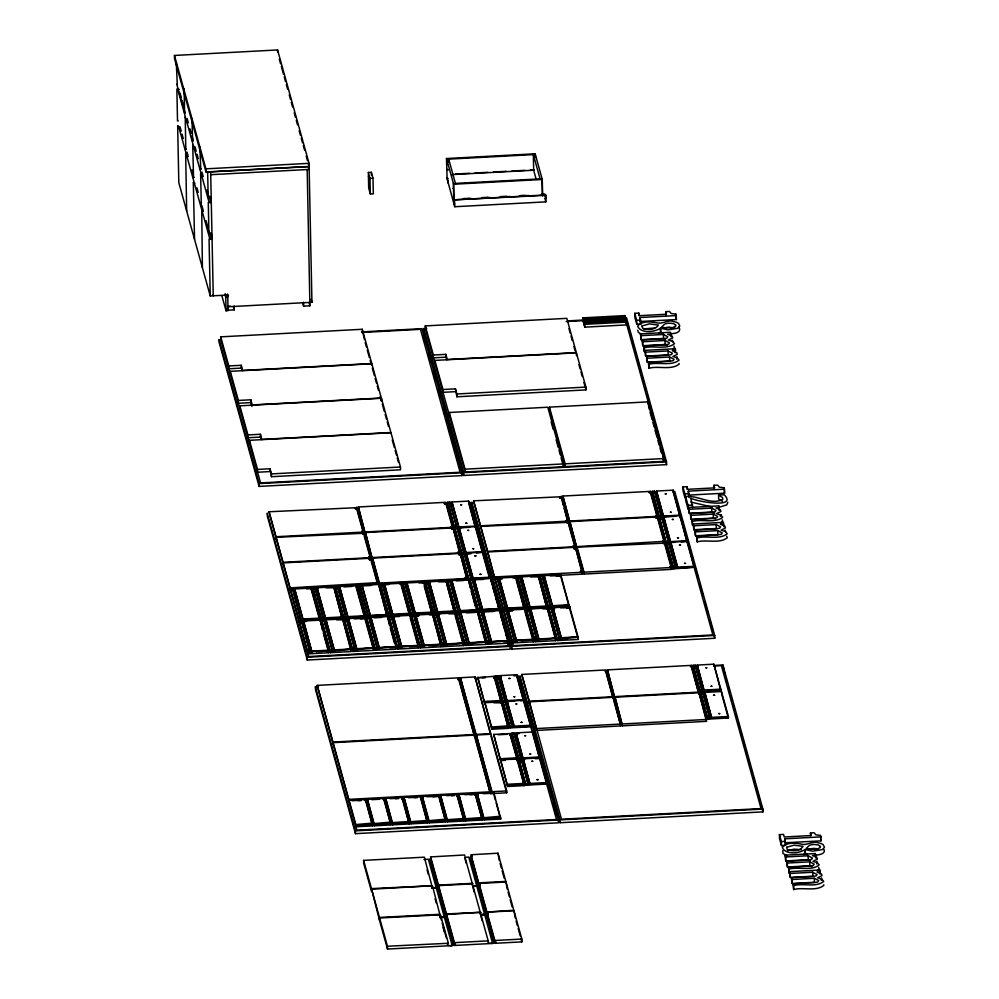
<?xml version="1.0" encoding="UTF-8"?>
<svg xmlns="http://www.w3.org/2000/svg" width="999" height="999" viewBox="0 0 999 999"><rect width="100%" height="100%" fill="white"/><g stroke="black" fill="none" stroke-linecap="round" stroke-linejoin="round"><path stroke-width="1.5" d="M355.182 508.079C363.161 509.89 349.8 507.067 356.905 508.479M355.269 508.528L355.169 507.767M361.775 531.668L363.436 531.456L361.788 531.793M362.275 533.404C367.57 533.891 359.315 533.716 363.936 533.304M363.349 531.306L356.93 508.004L355.194 508.204M368.781 556.843C373.027 557.017 368.194 557.667 368.781 557.092M368.818 557.454L370.542 557.38M371.029 558.878C370.954 561.763 367.395 558.254 370.866 558.216L283.216 562.899L283.254 564.772M377.535 582.442L375.974 582.929M444.555 503.796C443.568 502.472 447.34 504.994 445.979 502.297L358.329 506.98L365.309 533.841L358.329 506.98M452.659 526.66L450.999 526.623L452.659 526.348L446.241 503.234L444.493 503.296M451.598 529.008L453.084 527.872L365.434 532.554L372.402 559.415L365.434 532.554M451.585 528.558C453.509 529.945 454.258 528.284 451.585 528.746M459.765 552.235L458.091 552.185L459.752 551.923L453.259 528.908M465.284 578.159L466.945 577.822L460.439 554.383L458.778 554.72M385.651 584.652L379.495 584.977L372.527 558.129L460.177 553.446L460.414 554.845L458.778 554.595M466.858 577.672L465.284 578.034M466.845 577.547L465.184 577.634M559.84 497.589C565.871 495.654 555.194 499.525 561.5 497.077L568.381 523.588M567.919 520.367L566.258 520.454L567.919 520.192M568.506 522.377C564.56 523.039 568.993 521.54 568.606 523.001M573.351 545.841C572.789 547.652 574.924 544.155 575.099 546.565M575.599 547.952C575.399 550.849 572.002 547.277 575.436 547.277L487.787 551.972L494.755 578.821M582.117 571.515L580.444 571.416L582.117 571.64M655.669 516.083L657.317 515.746L650.811 492.307L649.163 492.644M650.811 492.307L650.561 491.371L562.912 496.053L569.88 522.902M657.23 515.596L655.569 515.684L657.23 515.409M656.256 518.206L657.654 516.933L570.004 521.628L576.972 548.476L562.912 496.053M656.156 517.632L657.841 518.106M662.662 541.071C668.044 542.32 659.864 540.709 664.323 540.983L657.916 517.869M669.854 567.22L671.515 566.883L665.009 543.444L663.249 543.194L664.922 543.294M671.428 566.733L669.854 567.107M671.428 566.62L669.755 566.708M672.777 341.833L672.339 340.135M721.016 514.535L720.267 516.283M725.536 531.93L725.099 530.232M444.58 503.758L452.085 503.271M184.715 117.495L185.514 117.333L177.672 89.111M185.652 153.721L186.676 211.014M193.556 177.897L192.745 145.379L193.669 146.341M191.983 118.556L192.607 141.121L193.294 140.484M193.394 182.342L194.817 183.217M193.344 177.697L194.093 177.298M210.639 172.128L207.655 172.29L208.179 197.427L210.04 196.566L211.189 198.052M211.189 198.364L210.677 202.685L208.279 202.422L208.941 234.116L210.801 233.254L211.95 234.74M211.963 235.052L211.438 239.373L209.053 239.111L210.24 295.941L227.722 295.067L228.047 310.677L226.049 310.789L221.915 295.866M368.444 176.386L369.143 176.074M479.595 913.635L480.856 912.711L480.157 913.523M408.678 821.228L409.203 823.95L392.57 824.849L385.689 798.351L402.322 797.452L409.028 823.039L408.903 821.153M463.786 818.218L464.085 821.028L447.452 821.915L440.584 795.416L457.205 794.517L463.911 820.104M463.786 820.092L463.561 818.293M475.287 793.968L458.878 794.43L465.746 820.928L482.38 820.042L475.287 793.968L475.387 795.616L475.661 794.13M510.402 733.803L510.526 735.689L510.339 733.553L493.706 734.44L500.574 760.938M500.462 759.652L517.432 759.128L517.619 761.263L517.095 758.765L500.462 759.652L493.706 734.44M178.284 121.004L177.51 120.842L176.86 89.048L179.233 89.423M186.164 149.138L185.364 149.176M200.374 169.268L201.249 168.644M439.21 915.584L440.272 914.285L379.445 917.419L371.603 889.197L432.405 885.738L371.441 888.598L363.611 860.376L424.363 857.179L431.58 884.664M472.052 856.343L470.442 857.479L478.271 885.701L470.429 857.005M471.628 884.615L472.689 883.303L438.349 885.139L439.073 885.876M479.895 884.577L478.271 885.239M480.057 885.164L478.446 886.3L486.276 914.522M782.816 850.549L782.941 853.471L786.862 855.656M200.612 173.726L201.323 206.219M431.281 886.575L432.555 886.225L439.585 913.486M464.872 855.631L464.56 854.982L430.507 856.917L431.231 857.641M487.974 914.172L486.426 914.647L494.268 943.343L521.878 941.87L521.828 939.06L513.986 910.826L486.638 912.087L513.823 910.239L505.993 882.005L479.208 883.441L479.021 884.177M676.648 359.141L676.91 356.606M816.757 863.96L817.02 861.425M821.328 880.431L821.59 877.909M349.051 801.822L349.101 800.299L365.734 799.412L372.44 824.999M390.609 822.127L374.138 823.601L367.395 799.325L384.028 798.438L390.734 824.025M427.197 820.167L427.497 822.976L410.864 823.863L403.983 797.364L420.616 796.478L427.322 822.065M445.492 819.192L429.021 820.666L422.29 796.39L438.911 795.504L445.616 821.091M185.24 112.812L184.578 112.388M200.562 173.913L201.261 174.051M660.439 328.196C654.545 332.28 641.046 333.741 637.637 326.236C641.795 320.479 651.086 321.765 657.255 322.902C662.337 324.438 668.194 319.118 674.075 321.653A11.601 4.133 -1.2 0 1 678.471 323.364L679.782 325.961L677.697 328.296L667.944 329.857L660.439 328.196L660.514 332.168L659.003 333.354M439.435 887.686L438.012 887.986L445.866 916.682L430.02 859.165L431.068 859.09M447.065 914.697L446.341 913.96L480.806 912.287L446.59 914.485L447.028 915.221M805.119 849.5C799.225 853.583 785.726 855.044 782.317 847.539C786.475 841.77 795.766 843.056 801.935 844.205C807.017 845.728 812.874 840.409 818.755 842.944A11.601 4.133 -1.2 0 1 823.151 844.654L824.462 847.252L822.377 849.587L812.624 851.16L805.119 849.5L805.194 853.458L803.683 854.657M787.399 850.723L794.118 849.15L801.323 849.712M485.289 677.334L477.722 677.734L494.43 676.273L501.136 701.86M477.809 677.16L484.652 702.722L501.535 701.835L508.229 727.422L508.104 725.536M500.374 816.258L483.903 817.731L477.172 793.456L493.806 792.569L500.412 817.819M672.577 349.363L674.55 347.652L673.938 346.129M720.766 522.989L722.727 521.278L722.127 519.755M817.257 870.666L819.23 868.955L818.618 867.432M177.273 84.503L176.274 61.975M203.272 211.326L202.273 211.264M439.098 887.224L437.849 887.399M447.09 916.046L445.854 916.22M447.265 916.632L446.029 917.269L453.858 945.504L492.607 943.431L488.024 943.106L488.399 940.846L454.632 942.644L455.469 944.367L453.846 945.029L446.016 916.807M643.643 328.946L654.507 328.009M494.542 678.071L494.43 676.273M402.422 799.262L402.485 798.039M372.315 823.101L355.844 824.575L349.101 800.299M517.594 759.702L524.3 785.626L507.667 786.513L500.561 760.002M192.882 145.454L193.806 146.341M202.335 174.85L201.673 174.688M201.736 210.477L202.41 267.707M203.072 211.413L202.447 211.376M472.365 884.615L472.764 883.84L438.686 885.626L439.036 886.4M439.947 915.596L440.359 914.822L379.608 918.006L379.657 920.816L387.5 949.05L452.197 945.591C450.499 945.928 445.142 945.529 448.389 943.268L440.547 915.047M478.434 885.826L486.263 914.06C489.997 913.86 485.064 911.325 488.049 913.573M494.268 942.869L495.891 942.207L495.042 940.484L521.828 939.06M501.011 699.962L501.635 703.646M365.834 801.223L365.896 799.987M720.304 506.905L726.81 504.857L727.796 502.26M670.754 333.828C673.85 333.454 679.907 333.254 679.782 328.983M815.434 855.119C818.531 854.982 826.098 854.058 824.025 849.4M643.831 346.016L644.417 351.785L643.831 346.016L665.084 344.83L668.656 344.156L669.48 342.819L665.059 340.509L642.644 341.745L642.145 339.947L663.398 338.748L666.97 338.087L667.794 336.75L663.461 334.478L640.958 335.676L640.459 333.878L670.591 332.267L671.153 336.713M667.22 345.254L665.134 344.48L642.732 345.716L642.145 339.947M669.63 356.993L647.227 358.229L646.728 356.418L667.981 355.232L671.553 354.558L672.364 353.221L668.031 350.949L645.541 352.147L645.042 350.349L675.174 348.738L675.674 350.537L672.327 350.724L676.822 352.647L677.26 354.333L672.889 356.506L677.21 357.879L679.033 360.164C671.116 366.521 658.054 361.626 648.913 364.298L648.401 362.5L669.667 361.301L673.239 360.627L674.05 359.303L669.63 356.993L669.717 360.951L647.302 362.187L646.728 356.418M692.02 519.642L692.607 525.412L692.02 519.642L713.274 518.444L716.845 517.782L717.657 516.446L713.249 514.135L690.833 515.372L690.334 513.573L711.588 512.375L715.159 511.7L715.971 510.377L711.65 508.091L689.148 509.303L688.648 507.492L718.781 505.881L719.342 510.327M715.409 518.881L713.323 518.094L690.921 519.33L690.334 513.573M726.698 536.226L727.309 537.749C719.392 544.105 706.33 539.21 697.177 541.883L696.59 536.113L717.844 534.927L721.415 534.253L722.24 532.917L717.819 530.606L695.404 531.843L694.904 530.044L716.158 528.846L719.73 528.184L720.554 526.848L716.221 524.575L693.718 525.774L693.219 523.976L723.351 522.365L723.913 526.81M788.511 867.319L789.098 873.089L788.511 867.319L809.764 866.121L813.336 865.459L814.16 864.123L809.739 861.812L787.324 863.049L786.825 861.238L808.079 860.052L811.65 859.377L812.474 858.041L808.141 855.768L785.639 856.967L785.139 855.169L815.271 853.558L815.833 858.004M811.9 866.558L809.814 865.771L787.412 867.007L786.825 861.238M814.31 878.283L791.907 879.52L791.408 877.721L812.662 876.523L816.233 875.861L817.045 874.525L812.711 872.239L790.221 873.451L789.722 871.64L819.854 870.042L820.354 871.84L817.007 872.015L821.503 873.938L821.94 875.636L817.569 877.796L821.89 879.182L823.713 881.468C815.796 887.811 802.734 882.916 793.593 885.589L793.081 883.79L814.347 882.592L817.919 881.93L818.73 880.594L814.31 878.283L814.397 882.254L791.982 883.491L791.408 877.721M309.116 166.458L205.994 171.965L174.525 58.579L174.463 55.457L277.572 49.95L309.041 163.337L311.95 302.285L227.959 306.78L227.672 305.706M174.463 55.457L205.931 168.843L309.041 163.337M448.002 178.346L447.102 178.746L446.491 158.529L535.139 153.796L542.27 179.483L542.619 195.991M446.69 159.241L448.588 158.779L455.519 183.754L453.421 183.504L453.808 203.434M210.714 174.688L309.178 169.43L308.341 166.446M368.356 172.477L371.353 172.315L372.989 178.222L373.326 193.843L370.329 193.993L368.693 188.087L368.356 172.477L370.005 178.384L370.329 193.993M370.005 178.384L372.989 178.222M455.606 174.026L469.443 173.289M475.074 172.989L487.899 172.303M493.543 172.003L506.343 171.316M512.025 171.016L524.8 170.33M530.494 170.03L534.028 169.842M452.085 174.575L533.666 170.217L533.341 154.608L448.688 159.128L448.738 161.963M455.419 183.404L540.072 178.871M446.491 158.529L453.621 184.216L542.27 179.483M541.77 194.193L544.855 194.031L545.716 199.013L545.629 194.955L454.495 199.825L454.732 206.731L545.866 201.86L545.629 194.955M463.449 198.601L469.605 198.277M481.918 197.615L488.074 197.29M500.387 196.628L506.543 196.303M520.392 195.554L525.012 195.317M463.536 198.951L471.765 198.514M482.017 197.964L490.209 197.527M500.487 196.978L509.715 196.491M519.43 195.966L528.658 195.479M541.495 194.793L542.257 194.243M545.729 195.305L454.495 199.825M228.584 295.816L225.474 295.979L225.424 294.106M224.937 294.056L225.762 297.04L227.76 296.94M230.357 306.169L227.834 306.306L227.922 310.202L234.241 309.865L234.153 305.969M302.809 303.321L303.596 306.156L309.915 305.819L307.18 169.53M640.084 317.52L640.871 324.026L636.775 324.238L634.84 317.282L634.765 313.324L638.861 313.099L639.572 315.684L666.495 314.248L665.784 311.663L669.455 311.463L671.228 313.561L675.873 314.111L676.286 315.597L676.373 319.555L640.172 321.491L640.084 317.52L676.286 315.597M220.717 336.85L362.25 329.283L371.765 363.536L242.695 370.429L241.271 365.297L228.796 365.959L220.717 336.85L220.779 339.66L260.539 482.929L460.114 472.252L420.454 329.345L361.663 332.48M582.892 317.844L583.279 321.84L582.892 317.844L624.962 315.597L625.024 318.406L664.685 461.326L465.109 471.99L425.349 328.721L425.287 325.911L566.82 318.344L576.336 352.597L576.46 355.644M583.216 319.031L625.299 316.783L625.349 319.593M583.379 319.618L625.461 317.37L625.786 318.556L583.703 320.804L583.379 319.618L583.766 323.614L583.703 320.804M361.551 331.893L421.953 328.659L461.95 472.752L462 475.574L259.103 486.413L219.106 342.32L219.043 339.51L259.041 483.603L259.103 486.413M626.523 317.732L666.52 461.825L666.583 464.635L463.673 475.474L423.676 331.381L423.613 328.571L426.71 328.409M567.669 320.879L583.154 320.042M566.233 321.553L583.254 320.642M584.265 325.387L583.878 321.391L625.948 319.143L626.336 323.139M583.878 321.391L584.203 322.577L626.273 320.329M634.765 313.324L636.688 320.279L640.784 320.055M626.448 320.916L584.365 323.164L584.752 327.16L626.835 324.9L626.448 320.916L626.498 323.726M584.69 324.35L626.773 322.09M660.514 332.168L662.712 332.992M671.091 334.066L667.757 334.24L672.252 336.163L672.689 337.862L668.319 340.022L672.639 341.408L674.462 343.693C666.545 350.05 653.483 345.142 644.33 347.827M640.459 333.878L641.046 339.648L663.548 338.436L665.521 339.173M425.287 325.911L433.366 355.032L445.841 354.358L447.265 359.503L576.336 352.597M242.045 370.666L241.333 368.107L228.858 368.768L228.796 365.959M446.615 359.74L445.904 357.167L433.429 357.842L433.366 355.032M230.344 374.15L230.294 371.328L371.828 363.773L381.331 398.027L381.393 400.836L380.157 396.366M434.865 360.402L576.398 352.834L585.901 387.088L585.963 389.897L456.905 396.79L455.419 388.848L442.944 389.51L434.865 360.402L434.915 363.211M645.042 350.349L645.616 356.119L668.119 354.92L668.031 350.949M648.401 362.5L648.988 368.256C658.141 365.584 671.203 370.492 679.12 364.136L679.083 363.461M230.294 371.328L238.374 400.449L250.849 399.787L252.272 404.92L381.331 398.027M251.973 406.443L250.899 402.597L238.424 403.259L238.374 400.449M455.469 391.658L442.994 392.32L442.944 389.51M455.419 388.848L456.843 393.981L585.901 387.088M239.86 405.819L381.393 398.251L390.909 432.505L261.838 439.41L260.414 434.265L247.939 434.94L239.86 405.819L239.922 408.628M449.375 415.297L449.313 412.487L547.777 407.23L563.511 463.911L563.573 466.733L561.088 457.779M549.438 407.13L565.172 463.823L565.234 466.633L549.5 409.94L549.438 407.13L647.901 401.873L663.636 458.566L663.698 461.376L662.861 458.391M261.189 439.647L260.477 437.075L248.002 437.749L247.939 434.94M249.438 440.309L390.971 432.742L400.474 466.995L400.537 469.805L271.466 476.71L269.992 468.756L257.517 469.43L249.438 440.309L249.488 443.119M270.042 471.565L257.567 472.24L257.517 469.43M269.992 468.756L271.416 473.901L400.474 466.995M449.313 412.487L465.047 469.18L563.511 463.911M565.172 463.823L663.636 458.566M259.041 483.603L461.95 472.752M423.613 328.571L463.611 472.664L666.52 461.825M682.941 486.938L684.877 493.893L684.964 497.864L683.029 490.909L682.941 486.938L687.05 486.725L687.762 489.31L714.685 487.874L713.973 485.289L717.632 485.089L719.405 487.187L724.063 487.724L724.475 489.21L724.562 493.181L688.361 495.117M507.48 642.906L508.304 645.878L308.728 656.543L269.018 511.763L356.843 507.679M447.814 502.197L454.682 528.708L447.814 502.197L449.975 502.085L456.93 528.009L450.099 503.384M469.505 527.335L458.928 527.897L451.973 501.985L468.606 501.086L475.474 527.584M673.214 492.032L712.874 634.939L513.299 645.616L473.588 500.824L561.413 496.74M663.398 516.608L659.24 516.833L659.253 517.769L652.384 491.271L654.545 491.158L661.475 516.133L661.5 517.07L654.545 491.158M675.586 516.321L663.498 516.958L656.543 491.046L673.176 490.159L680.044 516.658M444.493 503.059L446.153 502.897M649.063 492.12L650.724 491.97M444.505 503.434L446.253 503.359M559.765 497.277L561.513 497.202M649.163 492.519L650.824 492.544M355.207 508.429L358.616 508.241M559.777 497.502L561.513 497.327M649.924 492.682L656.655 492.332M688.323 493.793L688.274 491.146L724.475 489.21M355.706 509.003L358.791 508.841M445.442 504.208L451.623 503.871M560.277 498.064L563.361 497.902M651.548 493.194L656.193 492.944M684.877 493.893L688.973 493.681L689.06 497.639M685.601 496.528L688.049 505.332L688.136 509.303L685.689 500.499L685.601 496.528C697.876 495.054 710.951 505.482 722.864 499.388L722.352 497.39L718.581 495.179L718.656 499.138L722.439 501.361M718.543 495.067L724.263 494.767C738.448 509.403 694.005 500.961 690.721 498.076L692.719 507.729M688.049 505.332L692.657 505.082M719.28 507.692L715.933 507.867L720.441 509.79L720.878 511.488L716.508 513.648L720.828 515.034L722.652 517.307C714.735 523.663 701.673 518.768 692.519 521.441M688.648 507.492L689.235 513.261L711.738 512.062L714.697 513.161M361.675 531.268L363.349 531.118M566.358 520.854L568.006 520.516M269.018 511.763L275.961 536.738L363.599 532.055L363.648 533.928L357.118 510.414M365.272 531.967L452.922 527.285L450.999 526.436M454.745 527.185L456.905 527.072M451.973 501.985L458.903 526.96L475.536 526.073M473.588 500.824L480.531 525.811L568.181 521.116M569.842 521.028L657.492 516.346L657.529 518.219L650.998 494.705M652.384 491.271L659.315 516.246L661.475 516.133M656.543 491.046L663.473 516.021L680.107 515.134M276.161 539.198L276.124 537.325L363.936 533.241M470.716 553.821L461.788 554.27L455.044 530.007L454.907 527.772L458.828 527.547M470.554 553.221L466.021 553.471L459.065 527.547L475.699 526.66L482.917 553.521M480.731 528.271L480.694 526.398L568.506 522.315M675.124 542.295L670.591 542.532L663.636 516.62L680.269 515.734L687.15 542.232M656.156 517.807L657.829 517.981M457.654 528.546L460.626 528.384M566.845 522.402L568.593 522.639L575.012 545.754M660.739 517.694L663.711 517.532M362.375 533.916L364.036 533.703M451.685 529.145L453.346 529.058M568.606 522.777L566.933 522.739M656.256 518.094L657.916 518.119M457.192 528.946L459.19 528.846M661.763 518.019L663.761 517.907M659.615 519.068L666.358 543.344L659.477 516.845L659.615 519.068L664.073 518.831M723.85 524.163L720.516 524.338L725.012 526.261L725.449 527.959L721.078 530.119L725.399 531.505L727.222 533.791C719.305 540.147 706.243 535.239 697.09 537.924L696.59 536.113M693.219 523.976L693.806 529.732L716.308 528.533L716.221 524.575M694.904 530.044L695.491 535.814L717.894 534.577L717.819 530.606M368.781 556.967L370.442 556.755M573.351 546.028L575.012 545.816M573.351 546.153L575.112 546.091L575.312 548.563L568.781 525.049M368.793 557.217L370.542 557.155L370.741 559.502L364.21 535.988M459.852 552.385L458.091 552.01M573.364 546.291L575.112 546.216L573.389 546.515M662.762 541.658L664.422 541.57M276.124 537.325L283.054 562.312L370.704 557.629M372.365 557.542L460.015 552.847L460.052 554.72M454.907 527.772L461.838 552.759L464.011 552.634L464.023 553.571L461.763 553.334L461.788 554.27M459.065 527.547L465.996 552.534L482.629 551.648M480.694 526.398L487.624 551.373L575.274 546.69M576.935 546.603L664.422 541.321M666.42 541.82L668.581 541.708L668.593 542.644L666.333 542.407M663.636 516.62L670.566 541.595L687.2 540.709M465.921 553.109L462.013 553.346L468.881 579.845L483.279 579.457M671.515 566.883L671.715 569.368L584.078 574.05L577.135 549.063L577.097 547.19L664.922 543.106M694.317 567.22L687.362 541.296L670.741 542.182L677.684 568.106L694.317 567.22L673.451 568.906L666.72 544.642L666.583 542.407L670.491 542.182M476.61 552.897L482.554 552.222L482.579 553.159M681.181 541.97L687.125 541.296M458.678 554.195L460.339 554.045M369.43 559.715L371.128 559.153L377.535 582.267M582.105 571.328L575.699 548.214L573.938 547.976M369.38 559.353L371.128 559.278M575.611 548.189L574 548.776M663.348 543.781L665.009 543.568M369.393 559.465L371.128 559.403M464.285 554.52L466.283 554.408M573.963 548.538L575.661 548.688M670.853 543.481L668.855 543.581L675.699 568.206L673.526 568.331L677.597 567.757M283.216 562.899L290.147 587.887L377.634 582.592M372.527 558.129L379.458 583.104L467.107 578.421L467.145 580.294M468.943 578.321L471.103 578.209L471.128 579.145M489.735 577.21L482.792 552.235L466.171 553.121L473.101 578.096L489.735 577.21L489.747 578.146M494.717 576.947L582.367 572.265L582.405 574.138L559.34 575.374M577.097 547.19L584.028 572.177L671.678 567.482M666.583 542.407L673.513 567.395L675.674 567.27L675.699 568.206M670.741 542.182L677.672 567.17L694.305 566.283M290.347 590.347L290.309 588.473L292.47 588.361L301.036 620.054L292.67 589.06L290.509 589.185C289.535 590.646 293.519 590.134 292.47 588.361M292.495 589.298L294.593 589.535L294.468 588.249L311.101 587.362L311.313 589.01L311.301 588.074L294.668 588.96L303.034 619.954M321.503 618.743C326.823 618.806 319.418 616.97 321.541 620.616L312.762 587.275L314.922 587.15L323.489 618.856L315.122 587.862L312.962 587.974L312.987 588.911L315.147 588.798M316.92 587.05L333.654 586.513L316.92 587.05L317.045 588.336L314.947 588.086L314.922 587.15M343.956 617.544C349.275 617.607 341.87 615.771 343.993 619.417L335.214 586.076L337.475 586.313L345.941 617.657L343.881 618.131L335.414 586.775L337.575 586.663L345.941 617.657M337.375 585.951L337.4 586.888L339.498 587.137L339.373 585.851L356.006 584.964L356.218 586.6L356.206 585.664L339.573 586.563L347.939 617.557M366.446 618.219L357.667 584.877C360.164 582.929 360.127 587.637 359.84 584.752M361.825 584.652L378.559 584.115L361.825 584.652L361.95 585.938L371.016 585.451M399.35 616.483L388.898 617.02L380.119 583.666L382.292 583.553L390.846 615.259L390.821 614.323L382.48 584.265L380.319 584.378C379.345 585.851 383.329 585.339 382.292 583.553M388.936 584.502L384.403 584.74L384.278 583.453L400.911 582.554L401.036 583.853M411.351 615.821L402.572 582.467L404.745 582.355L413.299 614.06L413.274 613.124L404.932 583.066L402.772 583.179C401.798 584.652 405.781 584.14 404.745 582.355M406.73 582.255L423.464 581.718L406.73 582.255L406.855 583.541L404.757 583.291M433.803 614.622L425.025 581.268L427.197 581.156L435.751 612.862L427.385 581.868L425.224 581.98L425.249 582.917L427.41 582.804M429.183 581.043L445.916 580.519L429.183 581.043L429.308 582.342L427.21 582.092L427.197 581.156M460.714 613.186L456.256 613.423L447.477 580.069L449.65 579.957L457.792 610.152M451.635 579.845L468.369 579.308L451.635 579.845L451.76 581.143L449.662 580.894L449.65 579.957M478.708 612.225L469.98 580.744L469.942 578.871L473.014 578.683M474.213 579.944L474.088 578.646L490.721 577.759L490.846 579.045M494.917 579.408L494.88 577.534L497.04 577.422L505.606 609.128L503.446 609.24L495.079 578.246L497.24 578.134L505.606 609.128M499.038 577.31L515.771 576.785L499.038 577.31L499.163 578.608L502.185 578.446M530.569 609.452L526.111 609.69L517.332 576.336L519.492 576.223L527.634 606.418M521.49 576.111L538.224 575.586L521.49 576.111L521.615 577.41L519.517 577.16L519.492 576.223M548.563 608.491L539.785 575.137L542.045 575.374L550.511 606.73L548.451 607.192L539.984 575.849L542.145 575.736L550.511 606.73M543.943 574.912L560.676 574.375L543.943 574.912L544.068 576.211L541.97 575.961L541.957 575.024M680.619 567.594L692.707 566.945M292.57 588.711L290.309 588.473M311.201 587.712L294.468 588.249M315.022 587.512L312.762 587.275M337.475 586.313L335.214 586.076M356.106 585.314L339.373 585.851M359.927 585.114L357.667 584.877M382.38 583.916L380.119 583.666M401.011 582.917L384.278 583.453M404.832 582.704L402.572 582.467M427.285 581.505L425.025 581.268M449.75 580.307L447.477 580.069M480.656 610.464L472.29 579.457L470.129 579.582L478.596 610.926L480.656 610.464L472.202 579.108L469.942 578.871M465.996 552.534L473.114 579.045L490.821 578.109M497.14 577.772L494.88 577.534M519.592 576.573L517.332 576.336M542.045 575.374L539.785 575.137M331.531 618.431L325.487 618.756L317.12 587.762L333.753 586.863L342.12 617.869M357.792 586.163L360.027 585.464L368.394 616.458C363.124 615.996 369.98 618.443 368.469 615.884L366.308 615.996L366.608 618.806L375.349 650.287L396.141 649.175L396.004 646.952L379.37 647.839L379.483 649.125L377.485 649.238L368.931 617.532L366.77 617.644L375.224 649M370.392 616.358L362.025 585.352L378.658 584.465L387.113 615.821L379.458 615.871M392.844 615.159L384.478 584.153L401.111 583.266L409.478 614.26M424.363 613.473L415.297 613.948L406.93 582.954L423.564 582.067L431.93 613.061M443.793 612.424L437.749 612.749L429.383 581.755L446.016 580.869L454.383 611.863M447.677 580.781L449.837 580.669L458.204 611.663L456.143 612.125L447.602 581.356M460.202 611.55L451.835 580.556L468.469 579.67L476.935 611.013L472.29 610.901M482.654 610.352L474.288 579.358L490.921 578.471L499.388 609.815L491.72 609.865M507.604 609.015L499.238 578.021L515.871 577.135L524.238 608.129M519.517 577.16L517.457 577.634L519.692 576.935L528.059 607.929M537.612 607.417L530.057 607.817L521.69 576.823L538.324 575.936L546.69 606.93M555.531 606.455L552.509 606.618L544.143 575.624L560.776 574.737L569.143 605.731M359.852 585.689L361.95 585.938M382.305 584.49L384.403 584.74M497.04 577.422L497.065 578.359L499.163 578.608M294.805 589.51L290.185 589.76L290.147 587.887M311.713 588.598L317.869 588.274M333.241 587.449L336.313 587.287M399.488 583.916L407.18 583.503M422.552 582.679L430.244 582.267M445.616 581.443L448.701 581.281M496.291 578.733L499.375 578.571M514.747 577.747L522.44 577.335M306.681 588.898L311.226 588.648M326.111 587.849L333.766 587.812L333.753 586.863M344.031 586.9L351.586 586.488M418.943 582.892L423.588 583.004L423.564 582.067M438.374 581.855L446.041 581.805L446.016 580.869M456.293 580.894L463.861 580.494M512.762 577.884L515.884 578.071L515.871 577.135M530.681 576.923L538.349 576.873L538.324 575.936M550.112 575.886L560.801 575.674L556.256 575.911M499.263 578.958L502.285 578.796M290.509 589.185L298.851 619.243L301.011 619.118M294.668 588.96L303.009 619.018L319.643 618.131L319.668 619.068M312.962 587.974L321.303 618.044L323.464 617.919M317.12 587.762L325.462 617.819L342.095 616.932M343.756 616.833L345.916 616.72M339.573 586.563L347.914 616.62L364.548 615.734L364.66 617.02L361.538 616.82M357.867 585.576L366.208 615.634L368.369 615.521M362.025 585.352L370.367 615.421L387 614.522M380.319 584.378L388.661 614.435L390.821 614.323M384.478 584.153L392.819 614.21L409.453 613.324M402.772 583.179L411.113 613.236L413.274 613.124M406.93 582.954L415.272 613.011L431.905 612.125M425.224 581.98L433.566 612.037L435.726 611.925M429.383 581.755L437.724 611.813L454.358 610.926M456.019 610.839L458.179 610.726M451.835 580.556L460.177 610.614L476.81 609.727M478.471 609.64L480.631 609.527M474.288 579.358L482.629 609.415L499.263 608.528M503.421 608.304L505.581 608.191M499.238 578.021L507.579 608.079L524.213 607.192M517.532 577.047L525.874 607.105L528.034 606.992M521.69 576.823L530.032 606.88L546.665 605.993M548.326 605.906L550.486 605.794M544.143 575.624L552.484 605.681L569.118 604.795M388.861 615.147C394.318 614.972 386.101 613.536 389.061 617.607L397.802 649.088L418.593 647.976L418.456 645.754L401.823 646.64L401.935 647.926L399.937 648.039L391.383 616.333L389.223 616.445L397.677 647.802M411.313 613.948C416.77 613.773 408.554 612.337 411.513 616.408L420.254 647.889L441.046 646.778L440.909 644.542L424.275 645.441L424.388 646.728L422.39 646.84L413.836 615.134L411.675 615.247L420.129 646.59M433.766 612.749C439.223 612.574 431.006 611.138 433.966 615.209L442.707 646.69L463.499 645.579L463.361 643.344L446.728 644.243L446.84 645.529L444.842 645.641L436.288 613.935L434.128 614.048L442.582 645.391M456.218 611.55C461.675 611.376 453.459 609.939 456.418 614.01L465.159 645.491L485.951 644.38L485.814 642.145L469.18 643.031L469.293 644.33L467.295 644.43L458.741 612.737L456.58 612.849L465.034 644.193M478.671 610.352C484.128 610.177 475.911 608.741 478.871 612.812L487.612 644.293L508.404 643.181L508.266 640.946L491.633 641.833L491.745 643.131L489.747 643.231L481.193 611.525L479.033 611.65L487.487 642.994M503.621 609.015C509.065 608.841 500.849 607.404 503.821 611.475M526.073 607.817C531.518 607.642 523.301 606.206 526.273 610.277L535.014 641.758L555.806 640.646L555.669 638.411L539.035 639.298L539.148 640.596L537.15 640.696L528.596 609.003L526.436 609.115L534.89 640.459M548.526 606.618C553.983 606.443 545.766 605.007 548.726 609.078L557.467 640.559L578.259 639.447L578.121 637.212L561.488 638.099L561.6 639.397L559.602 639.497L551.048 607.792L548.888 607.916L557.342 639.26L559.502 639.148M301.211 619.83L298.951 619.592L301.136 620.416M319.842 618.831L303.209 619.73L319.842 618.831L319.88 620.704L311.139 589.235M342.295 617.632L325.562 618.169L342.295 617.632L342.332 619.505M364.747 616.433L348.114 617.32L364.747 616.433L364.785 618.306L356.044 586.838M366.408 616.346L368.469 615.884M387.2 615.234L370.467 615.771L387.2 615.234L389.485 625.199M409.652 614.035L393.019 614.922L409.652 614.035L409.69 615.908L400.949 584.427M432.105 612.837L415.372 613.374L432.105 612.837L441.046 646.778M454.557 611.638L437.824 612.175L454.557 611.638L454.757 614.098M477.01 610.439L460.277 610.976L477.01 610.439L485.951 644.38M499.463 609.24L482.729 609.765L499.463 609.24L499.662 611.7M524.413 607.904L507.679 608.441L524.413 607.904L524.612 610.364M530.232 607.592L546.865 606.705L530.132 607.242L530.506 609.477M569.318 605.506L552.584 606.031L569.318 605.506L569.517 607.966M304.545 619.867L313.611 619.392M397.377 614.909L406.443 614.422M510.626 608.853L518.181 608.453M310.689 619.904L313.711 619.742M534.69 607.929L537.712 607.767M299.25 622.414L299.213 620.541L301.473 620.779M303.371 620.317L320.005 619.43L303.371 620.317L311.925 652.022L303.571 621.028L320.204 620.142L328.659 651.485M330.319 651.398L321.865 620.042L324.026 619.929L332.58 651.635L334.578 651.523L334.465 650.237L351.099 649.35L351.236 651.573L330.444 652.684L321.703 621.216L321.666 619.343L323.926 619.58M325.824 619.118L342.457 618.231L325.824 619.118L334.378 650.824L341.945 650.411M352.772 650.199L344.318 618.843L346.478 618.731L355.032 650.436L357.03 650.324L356.918 649.038L373.551 648.151L373.688 650.374L352.897 651.485L344.156 620.017L344.118 618.144L346.378 618.381M361.376 649.375L356.83 649.625L348.276 617.919L364.91 617.032L365.022 618.319M368.831 617.182L366.571 616.932L366.695 618.231M391.283 615.971L389.023 615.734L389.148 617.032M413.736 614.772C407.817 614.722 415.284 617.569 418.781 615.446M436.088 613.224C433.029 612.3 433.391 616.283 436.213 614.51L436.188 613.573M458.641 612.375L456.381 612.137L456.506 613.423M481.093 611.176L478.833 610.938L478.958 612.225M528.496 608.641L526.236 608.403L526.348 609.69M542.607 608.828L547.24 608.94L547.027 607.292L530.394 608.179L538.948 639.884L548.026 639.397M550.948 607.442L548.688 607.205L548.813 608.491M303.209 619.73L303.221 620.666L299.213 620.541M325.662 618.531L325.674 619.467L321.666 619.343M348.114 617.32L348.127 618.256L344.118 618.144M365.01 617.382L348.276 617.919M366.67 617.295L370.579 617.057L370.367 615.421M387.462 616.183L370.729 616.72L387.462 616.183L387.475 617.12M389.123 616.096L393.044 615.859L392.819 614.21M409.915 614.984L393.181 615.521L409.915 614.984L410.027 616.271M411.576 614.897L415.497 614.66L415.272 613.011M432.367 613.786L415.634 614.31L432.367 613.786L432.48 615.072L429.358 614.885M434.028 613.686L437.949 613.461L437.724 611.813M454.82 612.587L438.086 613.111L454.82 612.587L454.932 613.873L448.788 613.836M456.481 612.487L460.402 612.262L460.177 610.614M477.272 611.376L460.539 611.912L477.272 611.376L477.285 612.312M478.933 611.288L482.854 611.063L482.629 609.415M499.725 610.177L482.992 610.714L499.725 610.177L499.737 611.113M503.883 609.964L503.996 611.251L506.068 610.776L505.944 609.49L503.783 609.602L507.792 609.727L507.579 608.079M524.675 608.853L507.942 609.378L524.675 608.853L524.687 609.79M526.336 608.753L530.244 608.528L530.032 606.88M530.494 608.541L547.127 607.642M548.788 607.554L552.697 607.33L552.484 605.681M569.58 606.443L552.847 606.98L569.58 606.443L569.692 607.742L566.67 607.904M312.013 651.435L328.733 650.898L312.013 651.435L312.125 652.734L310.127 652.834L301.573 621.128L299.413 621.241L307.867 652.597M514.597 641.545L506.143 610.202L503.983 610.314L512.437 641.658L516.695 641.795L516.583 640.509L533.304 639.972L516.583 640.509M370.841 618.006L368.856 618.119L368.731 616.82M393.306 616.808L391.308 616.907L391.183 615.621M415.759 615.609L413.761 615.709L413.636 614.422M438.211 614.41L436.213 614.51M460.664 613.211L458.666 613.311L458.541 612.025M493.693 611.438L481.118 612.112L480.994 610.826M512.599 610.426L506.068 610.776M530.419 609.115L528.521 609.577L528.396 608.291M550.874 608.029L552.959 608.279M306.518 621.44L299.088 621.815L299.051 619.942M325.999 620.379L321.878 620.978M336.526 619.842L342.669 619.867M345.479 619.343C351.398 618.094 345.642 620.466 346.278 618.019M354.445 618.881L363.511 618.393M373.876 617.844L381.431 617.444M436.775 614.46L439.747 614.298M466.708 612.887L475.774 612.399M560.526 607.867L569.692 607.742M360.589 618.918L363.611 618.756M415.734 614.672L415.846 615.958L418.881 615.796M508.041 609.74L508.154 611.026L512.699 610.789M344.156 620.017L348.614 619.767M548.726 609.078L554.67 608.766M307.754 651.311L309.915 651.186M311.913 651.086L328.546 650.199M330.207 650.112L332.367 649.987M350.999 649L342.657 618.93L326.024 619.83L334.365 649.887L350.999 649L351.011 649.937M352.659 648.9L354.82 648.788M373.451 647.789L365.11 617.732L348.476 618.618L356.818 648.688L373.451 647.789L373.564 649.088M375.112 647.702L377.272 647.589M395.904 646.59L387.562 616.533L370.929 617.419L379.27 647.489L395.904 646.59L396.016 647.889M397.565 646.503L399.725 646.39M418.356 645.391L410.015 615.334L393.381 616.221L401.723 646.278L418.356 645.391L418.469 646.69M420.017 645.304L422.177 645.192M440.809 644.193L432.467 614.135L415.834 615.022L424.175 645.079L440.809 644.193L440.921 645.491M442.47 644.105L444.63 643.993M463.261 642.994L454.92 612.936L438.286 613.823L446.628 643.88L463.261 642.994L463.374 644.28M464.922 642.906L467.082 642.794M485.714 641.795L477.372 611.738L460.739 612.624L469.08 642.682L485.714 641.795L485.826 643.081M487.375 641.708L489.535 641.595M508.166 640.596L499.825 610.539L483.191 611.425L491.533 641.483L508.166 640.596L508.279 641.882M512.325 640.371L514.485 640.259M533.116 639.26L524.775 609.203L508.141 610.089L516.483 640.147L533.116 639.26L533.229 640.546M534.777 639.173L536.938 639.06M555.569 638.061L547.227 608.004L530.594 608.891L538.936 638.948L555.569 638.061L555.681 639.348M557.23 637.974L559.39 637.861M578.021 636.863L569.68 606.805L553.046 607.692L561.388 637.749L578.021 636.863L578.134 638.149M328.646 650.549L328.783 652.772L307.992 653.883L307.854 651.66L310.015 651.548L310.127 652.834M330.444 652.684L330.307 650.461L332.467 650.349L332.58 651.635M352.897 651.485L352.759 649.263L354.92 649.15L355.032 650.436M375.349 650.287L375.212 648.064L377.372 647.939L377.485 649.238M397.802 649.088L397.664 646.865L399.825 646.74L399.937 648.039M420.254 647.889L420.117 645.654L422.277 645.541L422.39 646.84M442.707 646.69L442.569 644.455L444.73 644.343L444.842 645.641M465.159 645.491L465.022 643.256L467.182 643.144L467.295 644.43M487.612 644.293L487.475 642.057L489.635 641.945L489.747 643.231M533.216 639.61L533.354 641.845L512.562 642.956L512.425 640.721L514.585 640.609L514.697 641.907M535.014 641.758L534.877 639.522L537.037 639.41L537.15 640.696M557.467 640.559L557.33 638.324L559.49 638.211L559.602 639.497M310.115 651.897L307.854 651.66M332.567 650.699L330.307 650.461M355.02 649.5L352.759 649.263M377.472 648.301L375.212 648.064M399.925 647.102L397.664 646.865M422.377 645.903L420.117 645.654M444.83 644.692L442.569 644.455M467.282 643.493L465.022 643.256M489.735 642.295L487.475 642.057M514.685 640.971L512.425 640.721M537.137 639.76L534.877 639.522M559.59 638.561L557.33 638.324M316.471 651.773L322.515 651.46M352.672 649.837L354.845 649.725L346.478 618.731M375.124 648.638L377.297 648.526L368.931 617.532M389.872 647.851L395.916 647.527M409.303 646.815L416.858 646.415M428.733 645.779L436.288 645.379M442.495 645.042L444.655 644.929L436.288 613.935M438.186 613.473L446.653 644.817L454.208 644.417M464.947 643.843L467.107 643.731M460.639 612.275L469.105 643.618L473.638 643.381M487.4 642.644L489.56 642.532L481.193 611.525M503.646 641.77L508.179 641.533M521.041 640.846L528.596 640.434M557.242 638.91L559.415 638.798L551.048 607.792M552.947 607.342L561.401 638.686L567.457 638.361M433.366 645.891L436.388 645.729M473.738 643.731L469.293 644.33M564.522 638.873L567.557 638.723M307.23 657.23L510.139 646.378L510.189 649.188L307.28 660.039L267.295 515.946L267.233 513.136L307.23 657.23L307.28 660.039M511.8 646.291L714.71 635.451L714.76 638.261L511.85 649.1L471.865 505.007L471.803 502.197L511.8 646.291L511.85 649.1M516.833 676.585L556.493 819.505L356.918 830.169L317.207 685.376L458.741 677.821L474.525 736.388L459.203 681.181M460.414 677.722L475.049 676.947L490.784 733.641L476.148 734.415L460.414 677.722L476.186 736.288L476.148 734.415M507.28 702.11L507.255 701.173L523.888 700.287L530.844 726.198L514.21 727.085L507.28 702.11L502.872 702.322L496.003 675.824L498.164 675.711L505.094 700.686L505.119 701.623L502.859 701.385M514.672 701.111L507.105 701.523L500.162 675.599L516.795 674.712L523.663 701.211M713.661 666.071L721.403 665.646L761.063 808.566L561.488 819.23L521.778 674.45L605.769 669.954L613.236 698.588L605.806 671.827M607.429 669.867L614.897 698.488L607.429 669.867L691.42 665.384L698.888 694.005M699.962 691.795L693.081 665.284L695.254 665.172L702.185 690.159L702.197 691.096L699.937 690.858L699.962 691.795L720.754 690.684L720.729 689.735L707.117 690.471M697.24 665.072L713.873 664.173L720.816 689.16L720.828 690.097L704.195 690.983L697.24 665.072L704.195 690.983M513.786 675.811L516.808 675.649L516.795 674.712M518.394 678.721L518.331 675.911L558.316 820.004L558.379 822.814L355.469 833.653L315.484 689.56L315.422 686.75L318.519 686.588M457.917 679.133L461.014 678.97M474.962 678.221L478.059 678.059M482.355 677.846L485.389 677.684M493.543 677.235L501.286 676.822M605.182 671.266L608.279 671.103M690.371 666.708L698.114 666.296M713.611 665.471L722.901 664.972L762.886 809.065L762.949 811.875L560.039 822.726L520.054 678.633L519.992 675.824L559.989 819.917L560.039 822.726M458.042 679.732L461.138 679.557M475.062 678.821L478.146 678.658M493.618 677.821L501.361 677.409M605.369 671.852L608.453 671.69M484.54 701.423L501.173 700.536M496.003 675.824L502.934 700.811L505.094 700.686M500.162 675.599L507.092 700.586L523.726 699.687M693.081 665.284L700.024 690.272L702.185 690.159M704.183 690.047L720.816 689.16M484.565 702.359L501.186 701.473M520.154 726.41L530.744 725.848L530.756 726.785L509.977 727.896L503.234 703.621L503.096 701.398L507.017 701.161M702.11 690.734L704.095 690.634M520.716 700.786L523.638 700.274M493.893 702.821L501.548 702.772M521.778 674.45L529.208 701.198L613.199 696.715M614.86 696.615L698.85 692.132M505.382 702.572L507.367 702.459M529.37 701.785L613.361 697.302L620.829 725.923L536.838 730.419L529.37 701.785L529.408 703.658M615.022 697.215L699.013 692.719L706.443 719.467L706.48 721.353L622.489 725.836L615.022 697.215L622.489 725.836M722.277 717.407L728.321 717.082L728.333 718.019L707.554 719.13L700.674 692.632L702.834 692.519L709.777 717.494L709.789 718.431L707.629 718.556L714.71 717.806M704.832 692.407L721.465 691.52L728.396 716.495L728.421 717.432L711.788 718.331L704.832 692.407L711.788 718.331M702.959 693.806L704.957 693.706M491.633 726.997L491.658 727.934L508.291 727.047L508.404 728.333L491.77 729.233L484.902 702.722L491.633 726.997L508.204 725.861M503.096 701.398L510.027 726.373L512.187 726.261L512.212 727.197L510.052 727.309L514.11 726.735M507.255 701.173L514.185 726.148L530.819 725.262M491.658 727.934L508.391 727.397M700.674 692.632L707.604 717.607L709.777 717.494M711.763 717.394L728.396 716.495M536.788 728.546L620.779 724.05M622.452 723.963L706.443 719.467M317.207 685.376L332.942 742.07L474.475 734.502M333.142 744.542L333.104 742.669L474.65 735.102L490.422 793.668L475.099 738.461M492.082 793.581L476.311 735.014L490.946 734.228L506.68 790.921L506.718 792.794L490.796 793.668M524.712 759.29L518.768 759.602L511.9 733.104L514.06 732.991L520.991 757.979L521.016 758.915L514.06 732.991M536.613 758.079L523.014 758.803L516.058 732.891L532.692 731.992L539.91 758.853M498.164 734.777L507.23 734.29M516.071 733.828L519.105 733.666M514.173 734.277L516.171 734.178M500.437 758.716L517.07 757.816L510.139 734.015M511.9 733.104L518.831 758.091L520.991 757.979M516.058 732.891L522.989 757.866L539.622 756.98M522.914 758.453L518.993 758.678L525.874 785.177L546.665 784.065L546.715 782.542L539.785 757.567L523.151 758.453L530.107 784.377L546.74 783.478L542.107 783.366M505.257 760.351L500.724 760.589L507.667 786.513M535.264 758.74L539.81 758.503M521.278 759.852L523.276 759.752M518.831 758.091L519.13 760.901L523.588 760.664M507.529 784.277L524.163 783.391M525.924 783.653L528.096 783.541L528.109 784.477L525.949 784.59L536.051 783.691M530.082 783.441L546.715 782.542M507.554 785.214L524.188 784.327M507.654 785.576L524.288 784.69M333.104 742.669L348.838 799.362L490.384 791.795M506.68 790.921L492.045 791.707L476.311 735.014M352.048 800.723L361.126 800.236M371.853 799.662L379.42 799.262M390.147 798.688L397.714 798.276M408.441 797.714L417.52 797.227M426.735 796.727L438.936 796.44M446.553 795.666L454.108 795.266M464.847 794.692L472.402 794.292M483.141 793.718L492.207 793.231M358.216 800.736L361.326 800.561M364.435 800.399L367.545 800.236M383.104 799.4L386.213 799.237M395.542 798.738L398.651 798.576M414.21 797.739L417.619 797.577M420.429 797.402L423.539 797.239M432.867 796.74L440.497 795.991M451.536 795.741L454.645 795.579M470.192 794.742L477.972 794.33M385.689 798.351L392.432 822.614L408.991 821.478M403.983 797.364L410.726 821.64L427.285 820.504M440.584 795.416L447.315 819.679L463.873 818.543M458.878 794.43L465.609 818.705L482.167 817.569M355.856 825.511L372.59 824.974L355.956 825.861L355.844 824.575M374.15 824.537L390.884 824L374.25 824.887L374.138 823.601M392.445 823.551L409.178 823.014L392.545 823.913L392.432 822.614M410.739 822.577L427.472 822.04L410.839 822.926L410.726 821.64M429.046 821.603L445.766 821.066L429.133 821.952L429.021 820.666M447.34 820.616L464.06 820.092L447.427 820.978L447.315 819.679M465.634 819.642L482.355 819.105L465.734 819.992L465.609 818.705M483.928 818.668L500.649 818.131L484.028 819.018L483.903 817.731M372.402 823.438L372.615 825.911L355.981 826.797L355.956 825.861M367.395 799.325L374.275 825.823L390.909 824.937L390.696 822.464M422.29 796.39L429.158 822.889L445.791 822.002L445.579 819.53M477.172 793.456L484.04 819.954L500.674 819.068L500.474 816.595M315.422 686.75L355.407 830.843L558.316 820.004M559.989 819.917L762.886 809.065M784.764 838.823L785.551 845.316L781.455 845.541L779.52 838.586L779.445 834.615L783.541 834.402L784.252 836.987L811.176 835.539L810.464 832.954L814.135 832.766L815.908 834.864L820.554 835.401L820.966 836.887L821.053 840.858L784.852 842.781L784.764 838.823L820.966 836.887M471.228 855.406L478.771 883.528L479.045 882.854L505.831 881.418L497.989 853.196L470.929 854.757L472.052 855.943M452.197 945.591L428.359 859.252L423.976 859.465M464.61 857.317L468.768 857.092L492.607 943.431M779.445 834.615L781.368 841.57L785.464 841.345M805.194 853.458L807.392 854.282M815.771 855.356L812.437 855.544L816.932 857.467L817.369 859.152L812.999 861.325L817.319 862.711L819.143 864.984C811.225 871.34 798.164 866.445 789.01 869.118M785.139 855.169L785.726 860.938L808.228 859.739L810.201 860.476M432.03 887.711L436.188 887.487L436.363 888.548M472.452 885.551L476.61 885.788M431.58 888.198L436.351 888.074M472.614 886.138L476.773 885.913L473.676 886.55M789.722 871.64L790.296 877.409L812.799 876.21L812.711 872.239M793.081 883.79L793.668 889.56C802.821 886.887 815.883 891.782 823.8 885.426L823.763 884.764M440.035 916.533L444.193 916.77L439.572 917.02M480.444 914.372L484.602 914.147L484.777 915.209L481.68 915.371M481.518 914.784L484.615 914.609M480.606 914.959L484.765 914.734M439.735 917.606L444.355 917.369L439.972 917.107M379.608 918.006L387.437 946.24L448.389 943.268M185.027 112.875L176.761 84.253M185.227 117.095L185.802 149.563M200.762 169.568L199.85 146.903M200.824 173.664L201.274 174.226M712.237 507.03L690.796 502.035M524.013 784.69L524 782.816M457.055 794.854L457.405 796.665L457.367 795.104M420.467 796.802L420.816 798.626L420.779 797.065M384.103 800.561L384.19 799.013M818.406 848.863L813.848 848.426A5.782 2.06 -1.2 0 0 809.377 849.45M675.149 328.259L669.168 327.135A5.782 2.06 -1.2 0 0 664.697 328.147M640.459 333.741L638.261 332.18L637.724 330.207M500.137 818.031L500.224 816.295M678.558 327.322L679.345 328.109M178.696 126.336L177.66 125.649L178.809 182.667L210.24 295.941M202.298 211.376L202.035 210.739M676.373 319.555L675.873 314.111M724.562 493.181L724.063 487.724M820.641 839.372L821.053 840.858M688.274 491.146L688.973 493.681M640.172 321.491L640.871 324.026M674.712 491.346L714.71 635.451M626.997 322.04L629.083 329.545M629.919 332.542L631.168 337.05M632.005 340.047L634.078 347.552M634.914 350.562L636.163 355.057M637 358.067L639.085 365.572M639.909 368.569L641.171 373.077M641.995 376.074L644.08 383.579M644.917 386.588L646.166 391.084M647.002 394.093L649.075 401.598M649.912 404.595L651.161 409.103M651.997 412.1L654.083 419.605M654.907 422.602L656.168 427.11M656.992 430.107L659.078 437.612M659.914 440.621L661.163 445.117M662 448.126L664.073 455.631M664.909 458.628L666.583 464.635M676.86 501.66L680.182 513.673M681.855 519.68L685.189 531.68M686.85 537.687L691.021 552.697M691.857 555.706L693.106 560.202M694.767 566.208L698.101 578.221M699.762 584.215L703.096 596.228M704.77 602.235L708.104 614.235M709.765 620.242L713.099 632.255M713.935 635.252L714.76 638.261M725.037 675.287L722.901 664.972M725.873 678.296L727.122 682.792M727.959 685.801L730.044 693.306M730.868 696.303L732.117 700.799M732.954 703.808L735.039 711.313M735.876 714.31L737.125 718.818M737.961 721.815L740.034 729.32M740.871 732.329L742.12 736.825M742.956 739.834L745.042 747.339M745.866 750.336L747.115 754.844M747.951 757.841L750.037 765.346M750.873 768.343L752.122 772.851M752.946 775.848L755.032 783.353M755.868 786.363L760.039 801.373M760.863 804.37L762.949 811.875M624.962 315.597L625.299 316.783M687.487 542.594L687.362 541.296M649.2 409.153L647.901 401.873M650.024 412.137L652.097 419.605M652.921 422.589L654.17 427.06M654.994 430.045L657.067 437.5M657.891 440.484L659.14 444.967M659.964 447.952L661.213 452.422M721.578 692.806L721.465 691.52M720.754 690.684L713.873 664.173M721.603 693.743L728.333 718.019M668.581 541.708L661.638 516.72L668.593 542.644M675.674 567.27L668.743 542.295L668.756 543.231M659.24 516.833L659.315 516.246M657.692 518.806L664.21 542.32M664.785 544.38L671.715 569.368M702.197 691.096L695.254 665.172M709.789 718.431L702.834 692.519M691.87 668.743L698.476 692.519M706.48 721.353L699.013 692.719M584.752 327.16L584.203 322.577M544.954 198.551L545.866 201.86M533.566 169.867L536.013 178.684M568.955 328.609L570.192 333.067M571.016 336.051L572.252 340.522M573.913 346.478L575.149 350.936M578.933 364.585L580.169 369.043M581.006 372.028L582.242 376.498M583.891 382.455L585.963 389.897M551.148 421.965L553.221 429.433M556.118 439.872L558.191 447.327M559.015 450.312L560.252 454.795M582.367 572.265L580.444 571.416M563.324 505.357L561.238 496.141M564.135 508.304L568.219 522.989M582.405 574.138L575.436 547.277M613.811 700.661L620.829 725.923M578.121 637.212L561.488 638.099M561.038 577.397L569.355 607.38M569.929 609.465L578.259 639.447M447.589 178.721L448.226 183.292M454.333 202.997L454.582 203.883M446.903 178.047L454.732 206.731M550.611 607.08L550.586 606.143M539.91 576.423L539.984 575.849M555.669 638.411L539.035 639.298M546.903 608.578L538.124 575.224M555.806 640.646L547.027 607.292M528.159 608.279L528.134 607.342M536.962 639.997L528.596 609.003M525.899 608.041L525.874 607.105M516.133 579.795L524.45 609.777M525.024 611.863L533.354 641.845M508.154 611.026L516.495 641.083L516.483 640.147M497.065 578.359L495.104 579.183L495.079 578.246M505.706 609.477L505.681 608.541M514.51 641.196L506.143 610.202M510.139 646.378L470.142 502.285L472.29 512.599M508.266 640.946L491.633 641.833M423.264 335.976L425.349 343.481M428.259 353.983L430.344 361.488M433.266 372.003L435.339 379.508M438.261 390.01L440.347 397.515M443.256 408.029L445.342 415.534M446.178 418.531L447.427 423.039M448.264 426.036L450.337 433.541M451.173 436.538L455.344 451.548M456.168 454.557L460.339 469.567M461.176 472.564L462 475.574M473.114 515.596L474.363 520.104M475.199 523.101L477.285 530.606M478.121 533.616L479.37 538.111M480.194 541.121L482.28 548.626M483.116 551.623L484.365 556.131M485.202 559.128L487.275 566.633M488.111 569.642L489.36 574.138M490.197 577.147L492.282 584.652M493.119 587.649L494.368 592.157M496.028 598.151L497.277 602.659M498.114 605.656L499.363 610.164M501.023 616.171L502.272 620.666M503.109 623.676L504.358 628.171M506.031 634.178L507.28 638.686M508.104 641.683L509.365 646.191M518.806 680.219L521.303 689.223M522.964 695.229L526.298 707.242M527.971 713.236L531.306 725.249M532.966 731.256L536.301 743.256M537.962 749.262L541.296 761.275M542.969 767.269L546.303 779.282M547.964 785.289L551.298 797.289M552.959 803.296L556.293 815.309M491.183 581.131L499.5 611.113M500.087 613.199L508.404 643.181M475.824 527.959L475.699 526.66M539.647 757.916L539.56 758.491M469.055 504.458L489.298 577.397M530.107 784.377L522.989 757.866M472.202 579.108L472.215 580.044M480.756 610.814L480.731 609.877M464.011 552.634L457.067 527.659L464.023 553.571M471.103 578.209L464.173 553.234L471.029 578.796M512.187 726.261L505.257 701.286L511.713 725.411M528.096 783.541L521.153 758.566L528.109 784.477M505.119 701.623L498.164 675.711M470.054 580.157L470.129 579.582M518.856 759.028L518.768 759.602M468.881 579.845L461.838 552.759M519.13 760.901L525.874 785.177M485.814 642.145L469.18 643.031M468.394 580.257L468.469 579.67M470.392 588.324L468.269 578.958M471.228 591.321L475.387 606.318M476.211 609.315L477.047 612.312M460.015 552.847L458.191 552.584M494.38 677.784L501.311 702.772M501.885 704.832L508.404 728.333M510.277 735.064L517.207 760.052M517.37 760.639L524.3 785.626M446.029 504.17L452.547 527.684M459.64 553.259L453.084 527.872M466.745 578.821L460.177 553.446M458.304 612.012L458.279 611.076M459.178 615.172L466.683 642.22M490.409 734.015L475.049 676.947M490.984 736.101L506.718 792.794M463.361 643.344L446.728 644.243M454.595 613.511L445.816 580.157M455.169 615.596L463.499 645.579M494.155 795.554L495.367 799.962M496.191 802.909L500.674 819.068M364.385 339.535L362.25 329.283M365.209 342.52L366.446 346.978M367.27 349.962L369.343 357.405M370.167 360.389L371.403 364.86M372.302 368.069L374.363 375.512M375.187 378.496L376.436 382.967M377.26 385.939L378.496 390.409M382.28 404.046L384.353 411.488M385.177 414.473L386.413 418.943M387.237 421.915L388.486 426.386M392.27 440.022L394.33 447.465M395.167 450.449L396.403 454.92M397.227 457.892L398.464 462.362M427.21 582.092L425.249 582.917M435.851 613.211L435.826 612.275M433.591 612.974L433.566 612.037M279.295 59.041L280.544 63.674M281.368 66.496L283.441 74.113M284.265 76.948L285.514 81.581M286.338 84.403L287.587 89.036M289.235 94.843L290.484 99.475M291.308 102.31L292.557 106.943M294.205 112.75L295.454 117.383M296.278 120.205L297.515 124.838M299.176 130.657L300.424 135.29M301.248 138.112L302.485 142.745M303.309 145.567L304.558 150.05M306.206 156.019L307.455 160.652M308.279 163.474L309.116 166.608L210.652 171.878L213.249 295.841L212.949 294.78M440.909 644.542L424.275 645.441M424.238 586.226L431.73 613.211M499.288 860.464L497.989 853.196M500.112 863.436L501.348 867.881M502.172 870.853L504.233 878.283M507.292 889.272L505.993 882.005M508.116 892.244L509.353 896.702M510.177 899.674L512.237 907.104M515.284 918.093L513.986 910.826M516.108 921.066L517.345 925.524M518.169 928.496L520.229 935.926M521.053 938.898L521.878 941.87M475.849 796.54L482.38 820.042M415.846 615.958L424.188 646.016L424.175 645.079M413.399 614.41L413.374 613.473M421.778 644.63L413.836 615.134M411.138 614.173L411.113 613.236M418.456 645.754L401.823 646.64M410.264 617.994L418.593 647.976M457.155 796.041L464.085 821.028M479.233 884.227L487.062 912.449M487.225 913.036L495.067 941.27M471.266 856.967L479.095 885.189M479.258 885.788L487.1 914.01M487.262 914.597L495.092 942.831M494.268 943.343L486.263 914.06M311.126 299.3L311.95 302.285M464.997 857.242L472.415 883.99M472.989 886.063L480.407 912.811M480.994 914.884L488.411 941.62M465.022 858.803L466.258 863.261M473.026 887.624L474.263 892.082M481.019 916.445L482.255 920.903M309.128 302.984L309.915 305.819M390.946 615.609L390.921 614.672M399.75 647.327L391.383 616.333M388.686 615.372L388.661 614.435M439.023 797.314L439.073 796.078M439.26 798.488L445.791 822.002M396.004 646.952L379.37 647.839M378.584 585.052L378.658 584.465M364.023 533.578L370.442 556.693M386.825 615.609L378.459 583.766M390.309 628.196L394.468 643.181M371.316 561.563L377.435 583.603M420.966 799.462L427.497 822.976M360.052 586.401L368.394 616.458M356.206 585.664L364.548 615.734M373.551 648.151L356.918 649.038M364.947 618.905L373.688 650.374M430.819 857.567L438.648 885.788M438.811 886.388L446.653 914.609M446.815 915.196L454.645 943.431M430.844 859.128L438.686 887.349M438.848 887.949L446.678 916.17M446.84 916.757L454.682 944.992M437.862 887.861L430.02 859.165M440.159 915.559L441.396 920.017M442.22 922.989L446.341 937.836M427.085 869.879L428.321 874.337M435.077 898.7L436.313 903.158M443.081 927.522L444.318 931.98M402.272 798.975L409.203 823.95M348.127 618.256L347.914 616.62M346.041 618.019L346.016 617.082M335.339 587.362L335.414 586.775M351.099 649.35L334.465 650.237M341.92 618.006L333.554 586.163M350.811 650.074L342.457 618.231M383.966 799.949L390.909 824.937M209.128 196.341L210.777 202.285M180.045 93.032L181.281 97.49M182.105 100.462L183.341 104.907M187.088 118.406L188.324 122.865M189.972 128.809L191.209 133.254M192.033 136.226L193.269 140.684M194.955 146.753L196.191 151.211M197.015 154.183L198.252 158.641M201.998 172.128L203.234 176.586M206.943 189.947L209.003 197.377M325.674 619.467L325.462 617.819M325.936 620.404L323.951 620.516L323.826 619.218M185.951 118.943L193.381 145.679M193.818 147.29L209.116 202.372M314.947 588.086L312.987 588.911M323.589 619.218L323.564 618.281M332.392 650.923L324.026 619.929M321.328 618.98L321.303 618.044M233.454 307.03L234.241 309.865M311.301 588.074L319.643 618.131M322.54 630.294L320.005 619.43M323.364 633.291L328.783 652.772M227.722 295.067L227.422 294.006L227.485 296.928M209.89 233.029L211.538 238.973M179.995 126.748L181.231 131.206M182.055 134.178L183.292 138.636M187.038 152.123L188.274 156.581M191.983 169.955L193.219 174.4M196.965 187.899L198.202 192.357M201.948 205.844L203.184 210.302M206.069 220.704L208.129 228.122M208.953 231.094L209.778 234.066M178.858 127.285L209.877 239.061M365.671 800.936L372.615 825.911M303.221 620.666L303.009 619.018M303.484 621.603L301.498 621.715L301.373 620.416M309.94 652.122L301.573 621.128M298.876 620.179L298.851 619.243M371.503 891.408L363.661 863.186L363.611 860.376M184.603 112.5L184.078 88.724M186.301 154.046L186.313 154.233M452.734 188.461L452.809 188.399M819.854 870.042L819.929 874M815.271 853.558L815.334 856.205M810.464 832.954L810.514 835.601M809.739 861.812L809.814 865.771M808.141 855.768L808.228 859.739M805.281 849.487L805.356 853.458M793.593 885.589L793.668 889.56M791.907 879.52L791.982 883.491M790.221 873.451L790.296 877.409M787.324 863.049L787.412 867.007M785.639 856.967L785.726 860.938M781.368 841.57L781.455 845.541M718.781 505.881L718.868 509.852M713.973 485.289L714.023 487.924M713.249 514.135L713.323 518.094M711.65 508.091L711.738 512.062M707.604 717.607L707.629 718.556M707.529 718.194L707.554 719.13M697.09 537.924L697.177 541.883M700.024 690.272L700.037 691.208M695.404 531.843L695.491 535.814M693.718 525.774L693.806 529.732M690.833 515.372L690.921 519.33M689.148 509.303L689.235 513.261M691.42 665.384L691.458 667.257M687.05 486.725L687.1 489.36M680.269 515.734L680.406 517.957M675.174 348.738L675.249 352.709M677.672 567.17L677.684 568.106M673.314 492.382L673.176 490.159M673.513 567.395L673.526 568.331M673.438 567.969L673.451 568.906M665.784 311.663L665.858 315.622M670.566 541.595L670.591 542.532M665.059 340.509L665.134 344.48M663.461 334.478L663.548 338.436M660.601 328.196L660.676 332.155M663.473 516.021L663.498 516.958M648.913 364.298L648.988 368.256M650.561 491.371L650.599 493.244M647.227 358.229L647.302 362.187M645.541 352.147L645.616 356.119M642.644 341.745L642.732 345.716M640.958 335.676L641.046 339.648M638.861 313.099L638.91 315.746M636.688 320.279L636.775 324.238M625.948 319.143L626.011 321.953M613.361 697.302L613.398 699.175M584.028 572.177L584.078 574.05M560.776 574.737L560.801 575.674M560.576 574.025L560.614 575.899M561.388 637.749L561.401 638.686M552.684 606.393L552.872 607.916M542.395 194.38L542.07 178.771L540.172 179.233L533.241 154.246L535.339 154.495L535.389 157.343M550.849 607.092L550.973 608.379M535.139 153.796L535.202 156.793M538.936 638.948L538.948 639.884M532.692 731.992L532.829 734.228M529.208 701.198L529.245 703.071M523.888 700.287L523.901 701.223M524 701.573L524.025 702.509M515.671 576.423L515.709 578.296M517.432 759.128L517.507 761.25M517.007 757.579L517.032 759.14M514.185 726.148L514.21 727.085M507.779 608.791L507.967 610.314M510.027 726.373L510.052 727.309M510.339 733.553L510.402 735.676M509.952 726.96L509.977 727.896M507.092 700.586L507.105 701.523M502.934 700.811L502.872 702.322M501.598 702.085L501.723 703.983M501.535 701.835L501.61 703.97M494.355 676.56L494.405 678.371M491.533 641.483L491.558 642.419L483.091 611.063M493.806 792.569L493.743 794.093M491.758 728.296L491.77 729.233M487.624 551.373L487.824 553.846M482.829 610.127L483.017 611.65M484.652 702.722L484.677 703.658L477.722 677.734M480.531 525.811L480.569 527.684M484.028 819.018L484.04 819.954M482.08 817.232L482.08 819.118M473.101 578.096L473.114 579.045M474.65 735.102L474.687 736.975M475.512 793.543L475.574 795.679M468.743 503.321L468.606 501.086M469.08 642.682L469.105 643.618M465.047 469.18L465.109 471.99M463.611 472.664L463.673 475.474M453.621 184.216L454.033 203.734M456.843 393.981L456.905 396.79M465.734 819.992L465.746 820.928M458.903 526.96L458.928 527.897M460.377 611.326L460.564 612.849M458.741 612.737L458.766 613.673M458.741 677.821L458.791 679.695M457.205 794.517L457.28 796.653M449.975 502.085L450 503.021M445.841 354.358L445.904 357.167M446.628 643.88L446.653 644.817M447.427 820.978L447.452 821.915M445.267 819.267L445.304 821.016M437.924 612.524L438.111 614.048M438.911 795.504L438.861 797.015M429.133 821.952L429.158 822.889M423.364 581.356L423.401 583.229M420.616 796.478L420.691 798.601M415.472 613.723L415.659 615.247M410.839 822.926L410.864 823.863M401.111 583.266L401.136 584.203M401.723 646.278L401.735 647.215L393.281 615.871M402.322 797.452L402.397 799.587M402.172 797.789L402.21 799.525M393.019 614.922L393.206 616.458M392.545 823.913L392.57 824.849M381.393 398.251L381.456 401.074M390.384 822.202L390.422 823.95M371.353 172.315L371.416 175.162M387.437 946.24L387.5 949.05M379.458 583.104L379.495 584.977M384.028 798.438L384.128 800.249M379.27 647.489L379.283 648.426L370.829 617.07M379.445 917.419L379.495 920.229L371.441 888.598M370.866 558.216L370.904 560.089M370.567 616.121L370.754 617.657M374.25 824.887L374.275 825.823M366.208 615.634L366.333 616.932M363.773 532.642L363.811 534.515M365.734 799.412L365.809 801.535M365.572 799.737L365.622 801.473M356.668 507.08L356.705 508.953M356.818 648.688L356.83 649.625M355.407 830.843L355.469 833.653M348.838 799.362L348.876 801.235M334.365 649.887L334.378 650.824M332.942 742.07L332.979 743.943M303.509 302.26L303.596 306.156M277.572 49.95L277.622 52.035M283.054 562.312L283.092 564.185M275.961 536.738L275.999 538.611M271.416 473.901L271.466 476.71M260.414 434.265L260.477 437.075M250.849 399.787L250.899 402.597M241.271 365.297L241.333 368.107M225.762 297.04L226.049 310.789M205.931 168.843L205.994 171.965M193.319 182.417L194.543 239.36M447.714 170.217L447.639 169.493L447.714 170.217M675.736 325.224L675.561 326.261L672.527 327.697L665.659 327.922L661.625 326.985L664.622 324.188A5.782 2.06 -1.2 0 1 669.08 323.164L673.638 323.601L675.736 325.224M820.416 846.515L820.241 847.564L817.207 848.988L810.339 849.212L806.305 848.288L809.302 845.479A5.782 2.06 -1.2 0 1 813.76 844.467L818.318 844.892L820.416 846.515M460.726 504.807L461.713 504.832L460.764 504.757M467.819 530.382L468.806 530.407L467.869 530.332M474.912 555.943L475.899 555.968L474.912 555.943M508.903 678.433L509.89 678.458L508.903 678.433M516.008 703.995L516.995 704.02L516.058 703.958M524.8 735.714L525.786 735.739L524.85 735.664M531.905 761.288L532.892 761.313L532.03 761.201M665.297 493.868L666.283 493.893L665.346 493.831M672.389 519.443L673.376 519.468L672.389 519.443M679.482 545.017L680.469 545.042L679.482 545.017M705.993 667.894L706.98 667.919L706.043 667.844M713.586 695.242L714.572 695.267L713.586 695.242M642.02 325.961L642.532 328.134C647.614 330.194 655.144 330.307 658.416 325.062L649.35 323.888L642.02 325.961M786.7 847.252L787.212 849.425C792.294 851.485 799.824 851.598 803.096 846.353L794.03 845.179L786.7 847.252M465.834 523.151L466.795 523.226L465.834 523.151M472.939 548.726L473.901 548.788L473.002 548.676M480.032 574.288L480.994 574.363L480.032 574.288M514.023 696.778L514.985 696.84L514.085 696.728M670.404 512.212L671.365 512.287L670.479 512.175M521.128 722.339L522.09 722.414L521.128 722.339M677.509 537.787L678.471 537.862L677.509 537.787M529.92 754.058L530.881 754.133L529.994 754.008M684.602 563.361L685.564 563.436L684.665 563.311M537.025 779.62L537.986 779.695L537.025 779.62M711.113 686.238L712.075 686.313L711.176 686.201M718.706 713.573L719.667 713.648L718.706 713.573"/></g></svg>
